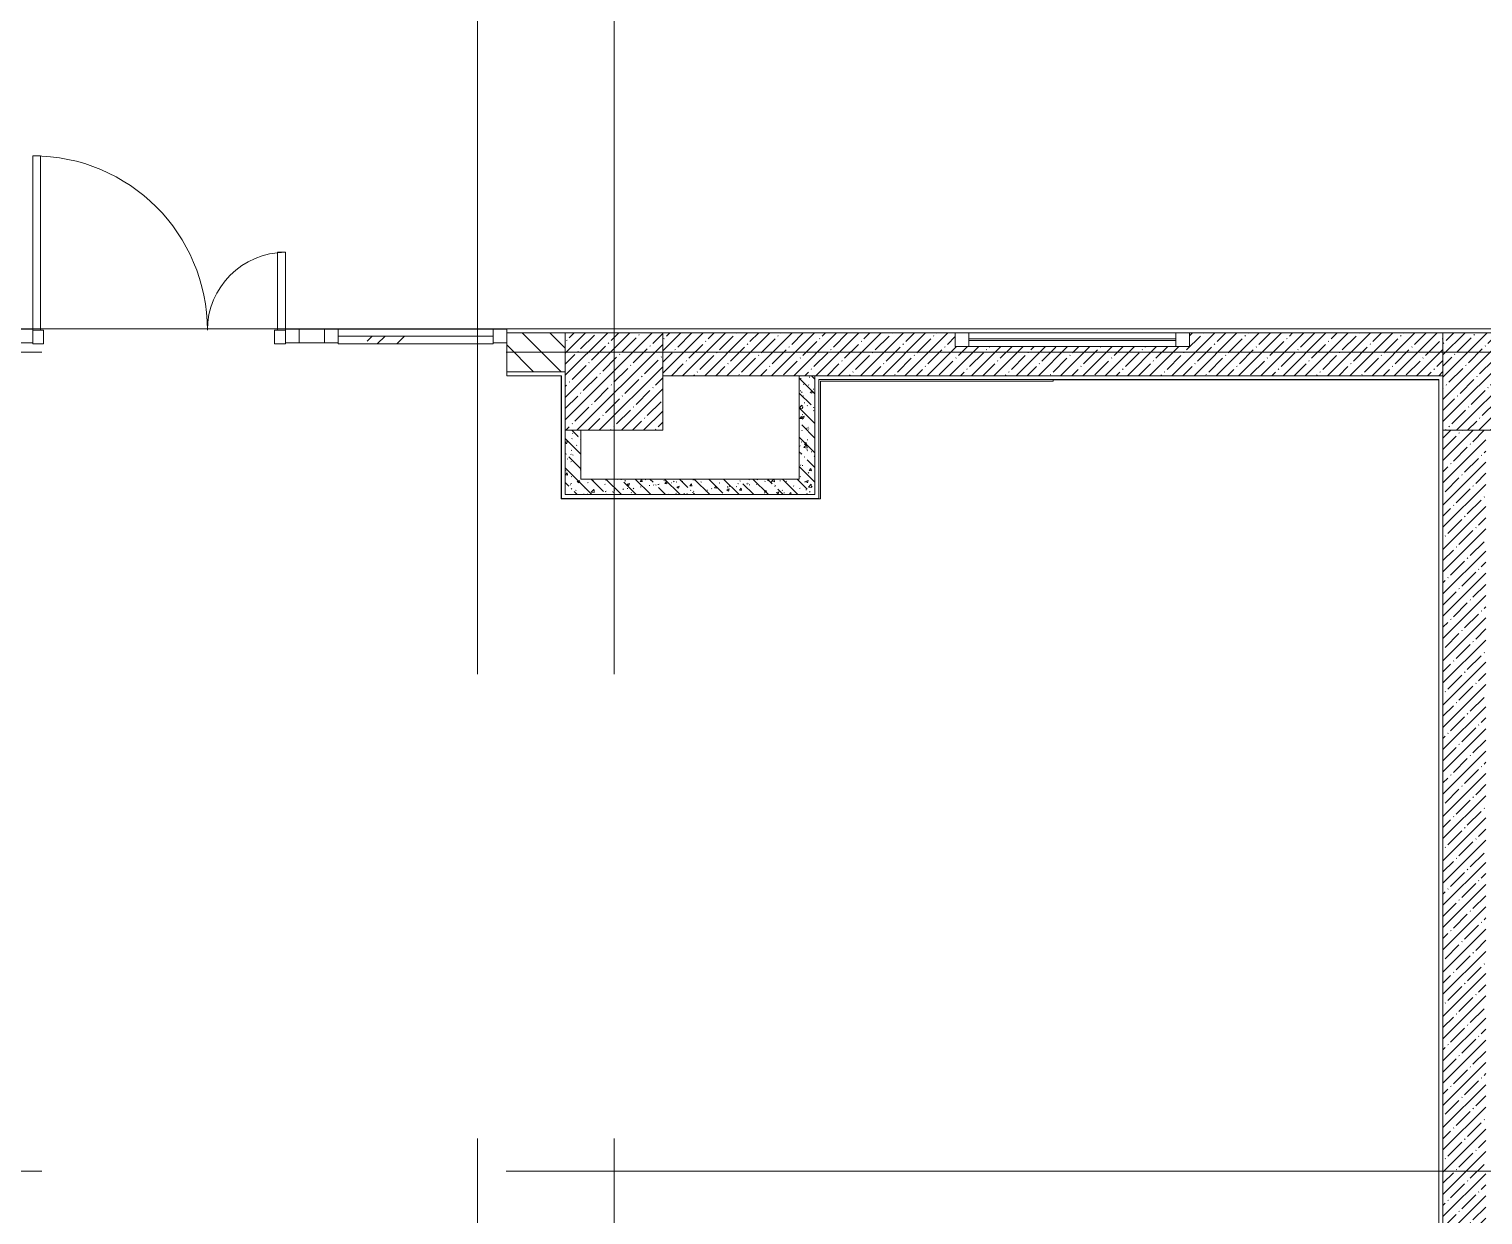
# Model space of a CAD drawing. Header units: millimetres. Extents: x -7229 to 200285, y -8553 to 29000.
# Drawn here: x 154317 to 161771, y 3376 to 9458 of the extents above; entities that cross this region are included whole.
import ezdxf

# ---------------------------------------------------------------- set-up
doc = ezdxf.new("R2010")
doc.units = ezdxf.units.MM
doc.linetypes.add('Осевая', pattern=[15875, 3175, -2381.25, 7937.5, -2381.25])
for name, color, linetype, lineweight, true_color in [('A-DETL-GENF-5', 7, 'Continuous', 9, 0xaaaaaa), ('A-DOOR-5', 7, 'Continuous', 9, 0xaaaaaa), ('A-FLOR-3', 7, 'Continuous', 9, 0xaaaaaa), ('I-WALL-8', 7, 'Continuous', 9, 0x787878)]:
    doc.layers.add(name, color=color, linetype=linetype, lineweight=lineweight, true_color=true_color)
for name, color, linetype, lineweight in [('A-GLAZ-2', 7, 'Continuous', 9), ('A-GLAZ-CURT-2', 7, 'Continuous', 9), ('A-GLAZ-CWMG-3', 7, 'Continuous', 9), ('A-WALL-4', 7, 'Continuous', 13), ('I-WALL-7', 7, 'Continuous', 9), ('S-COLS-2', 7, 'Continuous', 9), ('Оси-2', 7, 'Осевая', 9)]:
    doc.layers.add(name, color=color, linetype=linetype, lineweight=lineweight)
pattern_1 = [(45, (96155.96, 0), (-57.02463, 57.02463), []), (45, (96212.986, 0), (-57.02463, 57.02463), [100.806, -20.161, 3.353, -16.808])]
pattern_2 = [(135, (96155.96, 0), (-75.43415, -75.43415), [106.68, -17.78, 3.556, -17.78]), (135, (96155.96, 75.39), (-75.43415, -75.43415), []), (50, (96155.96, 0), (127.52922, -11.15758), [13.335, -146.685]), (355, (96155.96, 0), (-24.66966, 133.74002), [10.668, -117.348]), (100.451, (96166.59, -0.93), (102.85973, 122.58178), [11.333, -124.663]), (46.184, (96155.96, 35.56), (189.75516, -29.43036), [20.002, -220.027]), (96.636, (96171.77, 33.1), (166.1822, 173.1996), [17, -186.995]), (351.184, (96155.96, 35.56), (166.18393, 173.1976), [16.002, -176.022]), (21, (96173.74, 26.67), (106.13027, -71.58603), [13.335, -146.685]), (326, (96173.74, 26.67), (43.26188, 128.93175), [10.668, -117.348]), (71.451, (96182.58, 20.7), (149.39198, 57.34505), [11.333, -124.663]), (37.5, (96155.96, 0), (2.162228, 59.188357), [3.353, -112.573, 3.353, -115.773, -117.792]), (37.5, (96155.96, 0), (2.162228, 59.188357), [-235.052, 3.353, -114.44]), (7.5, (96155.96, 0), (46.77386, 70.12615), [3.353, -64.567, 3.353, -109.906, -44.894]), (7.5, (96155.96, 0), (46.77386, 70.12615), [-181.178, 3.353, -41.542]), (327.5, (96116.31, 0), (94.91367, -4.010093), [3.353, -41.097, 3.353, -135.331, -184.023]), (327.5, (96116.31, 0), (94.91367, -4.010093), [-183.134, 3.353, -180.67]), (317.5, (96098.53, 0), (103.69057, 17.79882), [3.353, -54.432, 3.353, -88.748, -130.683]), (317.5, (96098.53, 0), (103.69057, 17.79882), [-149.885, 3.353, -127.33])]

# ---------------------------------------------------------------- blocks, each defined once
blk = doc.blocks.new('BSC_Колонна _Прямоугольная - 500х500-V136-План монтажа зашивок 1 этажа  в осях 12-23 лист 1')
at = {"layer": 'S-COLS-2'}
h = blk.add_hatch(dxfattribs=at)
h.set_pattern_fill('FP_122', color=256, style=0, pattern_type=2)
h.set_pattern_definition([(45, (-61160, -7650), (-57.02463, 57.02463), []), (45, (-61102.975, -7650), (-57.02463, 57.02463), [100.806, -20.161, 3.353, -16.808])])
h.paths.add_polyline_path([(250, -250), (250, 250), (-250, 250), (-250, -250)])
for p, q in [((250, 250), (-250, 250)), ((-250, 250), (-250, -250)), ((250, -250), (250, 250)), ((-250, -250), (250, -250))]:
    blk.add_line(p, q, dxfattribs=at)
blk = doc.blocks.new('BSC_Колонна _Прямоугольная - 500х500-V145-План монтажа зашивок 1 этажа  в осях 12-23 лист 1')
at = {"layer": 'S-COLS-2'}
h = blk.add_hatch(dxfattribs=at)
h.set_pattern_fill('FP_131', color=256, style=0, pattern_type=2)
h.set_pattern_definition([(45, (-65660, -7650), (-57.02463, 57.02463), []), (45, (-65602.975, -7650), (-57.02463, 57.02463), [100.806, -20.161, 3.353, -16.808])])
h.paths.add_polyline_path([(250, -250), (250, 22), (220, 22), (220, 30), (250, 30), (250, 250), (-250, 250), (-250, -250), (-10, -250)])
for p, q in [((220, 250), (-250, 250)), ((-250, 250), (-250, -250)), ((250, -250), (250, 22)), ((-250, -250), (250, -250))]:
    blk.add_line(p, q, dxfattribs=at)
blk = doc.blocks.new('Прямоугольный импост - 50 x 70 мм-31700031-План монтажа зашивок 1 этажа  в осях 12-23 лист 1')
at = {"layer": 'A-GLAZ-CWMG-3'}
for p, q in [((-70, 35), (0, 35)), ((-70, -35), (-70, 35)), ((0, 35), (0, -35)), ((0, -35), (-70, -35))]:
    blk.add_line(p, q, dxfattribs=at)
blk = doc.blocks.new('Дверь_Витражная_остекление_ - ДВН_ДАО_Главный вход_1200 в свету-V218-План монтажа зашивок 1 этажа  в осях 12-23 лист 1')
at = {"layer": 'A-DETL-GENF-5'}
for p, q in [((-607.5, 925), (-647.5, 925)), ((-647.5, 925), (-647.5, 35)), ((-607.5, 30), (-607.5, 925)), ((647.5, 430), (607.5, 430)), ((607.5, 430), (607.5, 30)), ((647.5, 35), (647.5, 430)), ((-647.5, 30), (-607.5, 30)), ((-592.5, 30), (-647.5, 30)), ((-592.5, -40), (-592.5, 30)), ((592.5, -40), (592.5, 30)), ((592.5, 30), (647.5, 30)), ((607.5, 30), (647.5, 30)), ((-647.5, -35), (-647.5, -40)), ((-647.5, -40), (-592.5, -40)), ((647.5, -40), (592.5, -40)), ((647.5, -35), (647.5, -40))]:
    blk.add_line(p, q, dxfattribs=at)
at = {"layer": 'A-DOOR-5'}
for p, q in [((-647.5, 925), (-647.5, 35)), ((647.5, 430), (647.5, 35))]:
    blk.add_line(p, q, dxfattribs=at)
for centre, radius, start, end in [((-647.5, 30), 895, 360, 90), ((647.5, 30), 400, 90, 180)]:
    blk.add_arc(centre, radius, start, end, dxfattribs=at)
blk = doc.blocks.new('Системная панель - Стемалит - 40мм-31720939-План монтажа зашивок 1 этажа  в осях 12-23 лист 1')
at = {"layer": 'A-GLAZ-CURT-2'}
for p, q in [((65, 35), (-65, 35)), ((-65, 35), (-65, -35)), ((65, -35), (65, 35)), ((-65, -35), (65, -35))]:
    blk.add_line(p, q, dxfattribs=at)
blk = doc.blocks.new('Прямоугольный импост - 50 x 70 мм-31687886-План монтажа зашивок 1 этажа  в осях 12-23 лист 1')
at = {"layer": 'A-GLAZ-CWMG-3'}
for p, q in [((-35, 35), (35, 35)), ((-35, -35), (-35, 35)), ((35, 35), (35, -35)), ((35, -35), (-35, -35))]:
    blk.add_line(p, q, dxfattribs=at)
blk = doc.blocks.new('Прямоугольный импост - 50 x 70 мм-31701779-План монтажа зашивок 1 этажа  в осях 12-23 лист 1')
at = {"layer": 'A-GLAZ-CWMG-3'}
for p, q in [((0, 35), (-70, 35)), ((-70, 35), (-70, -35)), ((0, -35), (0, 35)), ((-70, -35), (0, -35))]:
    blk.add_line(p, q, dxfattribs=at)
blk = doc.blocks.new('Системная панель - Стекло - 40мм-V219-План монтажа зашивок 1 этажа  в осях 12-23 лист 1')
at = {"layer": 'A-GLAZ-CURT-2'}
h = blk.add_hatch(dxfattribs=at)
h.set_pattern_fill('FP_183', color=256, style=0, pattern_type=2)
h.set_pattern_definition([(45, (-60242.5, -7783), (-282.8427, 282.8427), [200, -600]), (45, (-60442.5, -7883), (-282.8427, 282.8427), [600, -200]), (45, (-60042.5, -7983), (-282.8427, 282.8427), [200, -600])])
h.paths.add_polyline_path([(397.5, -40), (397.5, 0), (-397.5, 0), (-397.5, -40), (395.1, -40)])
for p, q in [((397.5, 0), (-397.5, 0)), ((-397.5, 0), (-397.5, -40)), ((397.5, -40), (397.5, 0)), ((-397.5, -40), (397.5, -40))]:
    blk.add_line(p, q, dxfattribs=at)
blk = doc.blocks.new('Прямоугольный импост - 50 x 70 мм-31702100-План монтажа зашивок 1 этажа  в осях 12-23 лист 1')
at = {"layer": 'A-GLAZ-CWMG-3'}
for p, q in [((-35, 35), (35, 35)), ((-35, -35), (-35, 35)), ((35, 35), (35, -35)), ((35, -35), (-35, -35))]:
    blk.add_line(p, q, dxfattribs=at)
blk = doc.blocks.new('Прямоугольный импост - 50 x 70 мм-31720914-План монтажа зашивок 1 этажа  в осях 12-23 лист 1')
at = {"layer": 'A-GLAZ-CWMG-3'}
blk.add_line((41770, 7918), (40975, 7918), dxfattribs=at)
blk = doc.blocks.new('120_Окно_СКБ_1Ст - 120_Окно_СКБ_1Ст 400х1200 EI30-24228621-План монтажа зашивок 1 этажа  в осях 12-23 лист 1')
at = {"layer": 'A-GLAZ-2'}
for p, q in [((-600, 40), (-600, 110)), ((-600, 110), (-530, 110)), ((600, 110), (-600, 110)), ((-530, 110), (-530, 40)), ((530, 80), (-530, 80)), ((530, 40), (530, 110)), ((530, 110), (600, 110)), ((600, 110), (600, 40)), ((-530, 40), (-600, 40)), ((-600, 40), (600, 40)), ((530, 70), (-530, 70)), ((600, 40), (530, 40))]:
    blk.add_line(p, q, dxfattribs=at)

msp = doc.modelspace()

# ---------------------------------------------------------------- hatches: boundary and pattern name
at = {"layer": 'I-WALL-7'}
h = msp.add_hatch(dxfattribs=at)
h.set_pattern_fill('FP_136', color=256, style=0, pattern_type=2)
h.set_pattern_definition([(135, (96155.96, 0), (-70.71068, -70.71068), [])])
h.paths.add_polyline_path([(157046, 7700), (157066, 7700), (157066, 7900), (156766, 7900), (156766, 7700)])
h.paths.add_polyline_path([(153086, 7700), (154266, 7700), (154266, 7900), (153066, 7900), (153066, 7700)])
h = msp.add_hatch(dxfattribs=at)
h.set_pattern_fill('FP_117', color=256, style=0, pattern_type=2)
h.set_pattern_definition(pattern_1)
h.paths.add_polyline_path([(157566, 7680), (161566, 7680), (161566, 7900), (160266, 7900), (160266, 7830), (159066, 7830), (159066, 7900), (157566, 7900)])
h = msp.add_hatch(dxfattribs=at)
h.set_pattern_fill('FP_117', color=256, style=0, pattern_type=2)
h.set_pattern_definition(pattern_1)
h.paths.add_polyline_path([(161786, 400), (161786, 7400), (161566, 7400), (161566, 400)])
at = {"layer": 'I-WALL-8'}
h = msp.add_hatch(dxfattribs=at)
h.set_pattern_fill('FP_138', color=256, style=0, pattern_type=2)
h.set_pattern_definition(pattern_2)
h.paths.add_polyline_path([(158346, 7070), (158346, 7680), (158266, 7680), (158266, 7070)])
h = msp.add_hatch(dxfattribs=at)
h.set_pattern_fill('FP_138', color=256, style=0, pattern_type=2)
h.set_pattern_definition(pattern_2)
h.paths.add_polyline_path([(157146, 7070), (157146, 7400), (157066, 7400), (157066, 7070)])
h = msp.add_hatch(dxfattribs=at)
h.set_pattern_fill('FP_138', color=256, style=0, pattern_type=2)
h.set_pattern_definition(pattern_2)
h.paths.add_polyline_path([(157786, 7070), (158266, 7070), (158266, 7150), (157146, 7150), (157146, 7070), (157566, 7070)])

# ---------------------------------------------------------------- linework, layer by layer
at = {"layer": 'A-FLOR-3'}
for p, q in [((156766, 7918), (156766, 7920)), ((156766, 7680), (156766, 7700)), ((157046, 7680), (156766, 7680)), ((157046, 7050), (157046, 7680)), ((158366, 7050), (157046, 7050))]:
    msp.add_line(p, q, dxfattribs=at)
at = {"layer": 'A-WALL-4'}
for p, q in [((161436, 7920), (161436, 7921)), ((157045, 7679), (157045, 7680)), ((158346, 7680), (158266, 7680)), ((161545, 7659), (161545, 7660))]:
    msp.add_line(p, q, dxfattribs=at)
at = {"layer": 'I-WALL-7'}
for p, q in [((134916, 7920), (162066, 7920)), ((162066, 7921), (134917, 7921)), ((157066, 7900), (156766, 7900)), ((156766, 7900), (156766, 7700)), ((159066, 7900), (157566, 7900)), ((161566, 7900), (160266, 7900)), ((156766, 7700), (157066, 7700)), ((156766, 7680), (156766, 7679)), ((156766, 7679), (157045, 7679)), ((157045, 7679), (157045, 7049)), ((157566, 7680), (158266, 7680)), ((158266, 7680), (158266, 7150)), ((158346, 7070), (158346, 7680)), ((158346, 7680), (161566, 7680)), ((161546, 7660), (158366, 7660)), ((158366, 7050), (158366, 7660)), ((158374, 7652), (158374, 7049)), ((159567, 7652), (158374, 7652)), ((159567, 7660), (159567, 7652)), ((159567, 7659), (161545, 7659)), ((161545, 7659), (161545, 141)), ((161546, 140), (161546, 7660)), ((157066, 7400), (157066, 7070)), ((157146, 7150), (157146, 7400)), ((161566, 7400), (161566, 400)), ((158266, 7150), (157146, 7150)), ((157045, 7049), (158374, 7049)), ((157066, 7070), (158346, 7070))]:
    msp.add_line(p, q, dxfattribs=at)
at = {"layer": 'Оси-2'}
for p, q in [((156616, 593.7), (156616, 24898.1)), ((157316, 593.7), (157316, 24898.1)), ((135332.1, 7800), (178356, 7800)), ((135332.1, 3600), (178356, 3600))]:
    msp.add_line(p, q, dxfattribs=at)

# ---------------------------------------------------------------- block references
at = {"layer": 'A-DOOR-5'}
msp.add_blockref('Дверь_Витражная_остекление_ - ДВН_ДАО_Главный вход_1200 в свету-V218-План монтажа зашивок 1 этажа  в осях 12-23 лист 1', (154983.5, 7883), dxfattribs=at)
at = {"layer": 'A-GLAZ-2'}
msp.add_blockref('120_Окно_СКБ_1Ст - 120_Окно_СКБ_1Ст 400х1200 EI30-24228621-План монтажа зашивок 1 этажа  в осях 12-23 лист 1', (159666, 7790), dxfattribs=at)
at = {"layer": 'A-GLAZ-CURT-2'}
for name, p in [('Системная панель - Стемалит - 40мм-31720939-План монтажа зашивок 1 этажа  в осях 12-23 лист 1', (155766, 7883)), ('Системная панель - Стекло - 40мм-V219-План монтажа зашивок 1 этажа  в осях 12-23 лист 1', (156298.5, 7883))]:
    msp.add_blockref(name, p, dxfattribs=at)
at = {"layer": 'A-GLAZ-CWMG-3', "rotation": 180}
msp.add_blockref('Прямоугольный импост - 50 x 70 мм-31701779-План монтажа зашивок 1 этажа  в осях 12-23 лист 1', (154266, 7883), dxfattribs=at)
at = {"layer": 'A-GLAZ-CWMG-3', "extrusion": (0, 0, -1), "rotation": 180}
for name, p in [('Прямоугольный импост - 50 x 70 мм-31687886-План монтажа зашивок 1 этажа  в осях 12-23 лист 1', (-155666, 7883)), ('Прямоугольный импост - 50 x 70 мм-31702100-План монтажа зашивок 1 этажа  в осях 12-23 лист 1', (-155866, 7883)), ('Прямоугольный импост - 50 x 70 мм-31700031-План монтажа зашивок 1 этажа  в осях 12-23 лист 1', (-156766, 7883))]:
    msp.add_blockref(name, p, dxfattribs=at)
at = {"layer": 'A-GLAZ-CWMG-3'}
msp.add_blockref('Прямоугольный импост - 50 x 70 мм-31720914-План монтажа зашивок 1 этажа  в осях 12-23 лист 1', (114926, 0), dxfattribs=at)
at = {"layer": 'S-COLS-2'}
for name, p in [('BSC_Колонна _Прямоугольная - 500х500-V136-План монтажа зашивок 1 этажа  в осях 12-23 лист 1', (157316, 7650)), ('BSC_Колонна _Прямоугольная - 500х500-V145-План монтажа зашивок 1 этажа  в осях 12-23 лист 1', (161816, 7650))]:
    msp.add_blockref(name, p, dxfattribs=at)

doc.saveas('drawing.dxf')
